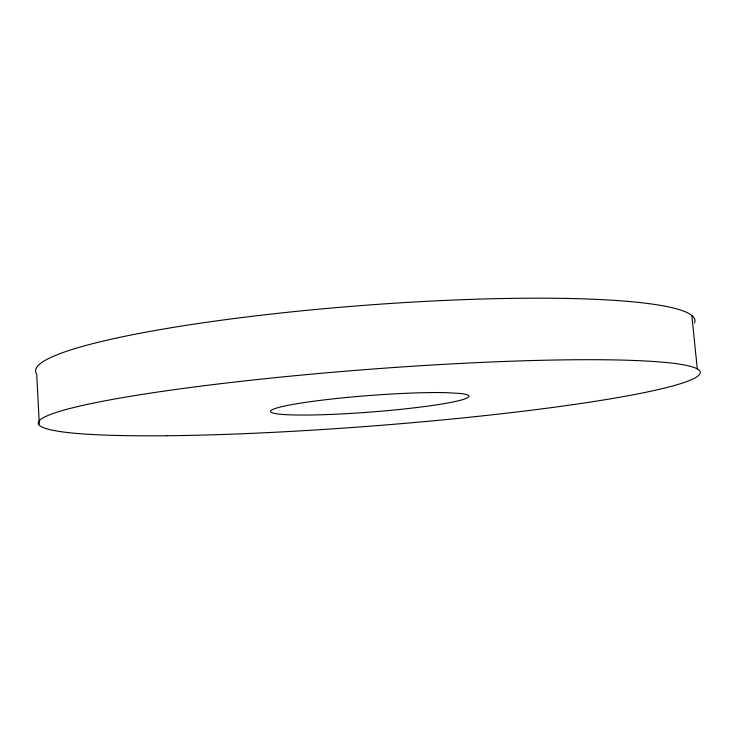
<?xml version="1.0" encoding="UTF-8"?>
<svg xmlns="http://www.w3.org/2000/svg" width="734" height="734" viewBox="0 0 734 734"><rect width="100%" height="100%" fill="white"/><g stroke="black" fill="none" stroke-linecap="round" stroke-linejoin="round"><path stroke-width="1.1" d="M691.85 315.473L697.272 368.89M39.379 425.261L36.7 374.074A330.676 40.453 -4.4 0 1 360.192 305.647A330.676 40.453 -4.4 0 1 694.566 322.96M460.557 393.507L446.437 392.662A99.549 8.294 -4.4 0 0 280.379 407.021A99.549 8.294 -4.4 0 0 368.037 412.251A99.549 8.294 -4.4 0 0 460.557 393.507M166.957 435.748A331.961 28.378 -4.4 0 0 697.3 376.514A331.961 28.378 -4.4 0 0 243.596 381.038A331.961 28.378 -4.4 0 0 166.957 435.748"/></g></svg>
